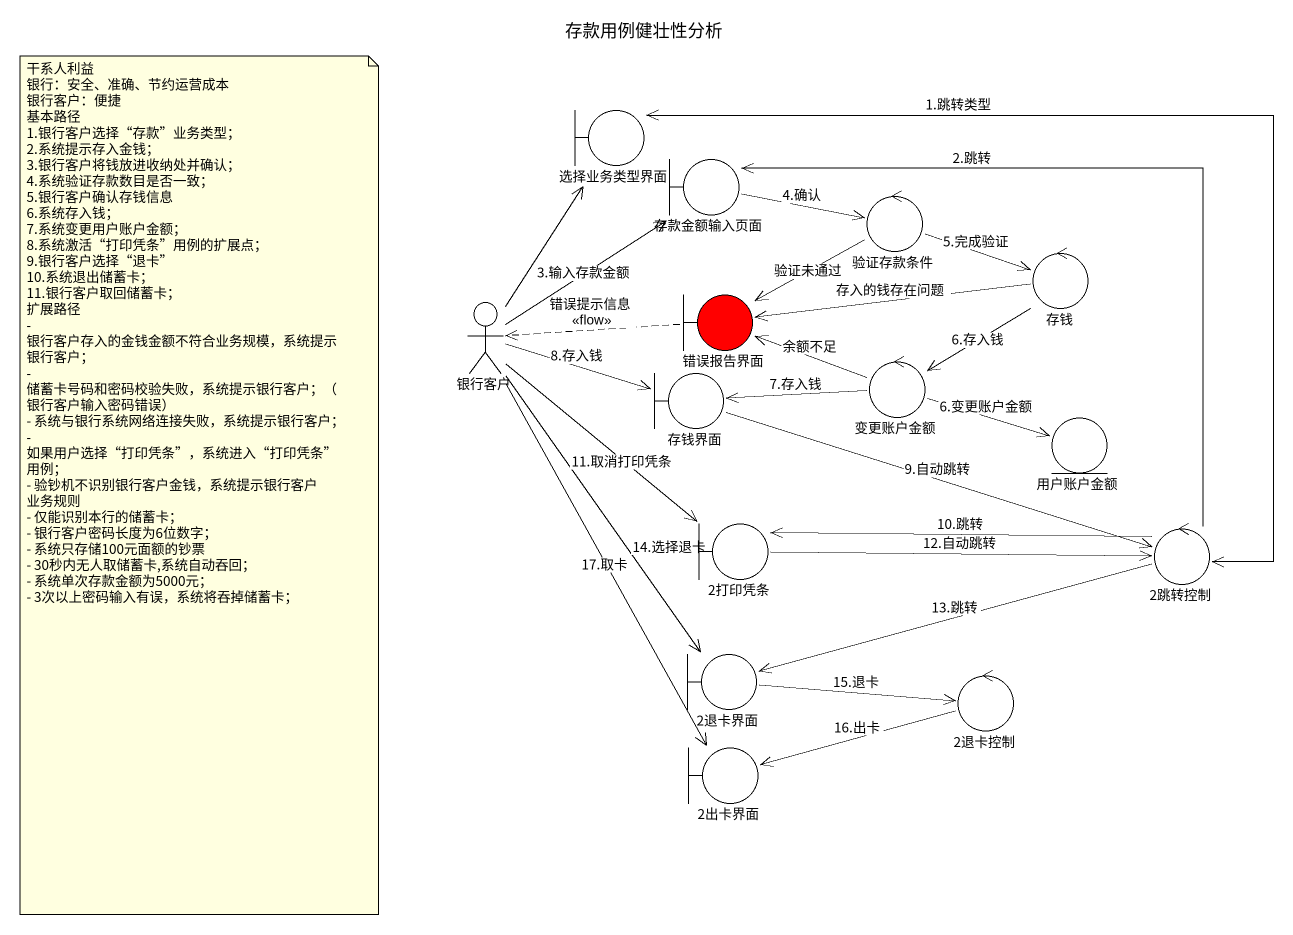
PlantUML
@startuml
title 存款用例健壮性分析
boundary 选择业务类型界面
boundary 存款金额输入页面
control 验证存款条件
actor 银行客户
boundary 错误报告界面 #FF0000
control 存钱
control 变更账户金额
boundary 存钱界面
entity 用户账户金额
boundary "2打印凭条" as b2打印凭条
control "2跳转控制" as c2跳转控制
boundary "2退卡界面" as b2退卡界面
control "2退卡控制" as c2退卡控制
boundary "2出卡界面" as b2出卡界面
选择业务类型界面 <--> c2跳转控制 : 1.跳转类型
存款金额输入页面 -right-> 验证存款条件 : 4.确认
验证存款条件 -left-> 错误报告界面 : 验证未通过
验证存款条件 -right-> 存钱 : 5.完成验证
银行客户 -up-> 选择业务类型界面
银行客户 -up-> 存款金额输入页面 : 3.输入存款金额
银行客户 -right-> 存钱界面 : 8.存入钱
银行客户 --> b2打印凭条 : 11.取消打印凭条
银行客户 --> b2退卡界面 : 14.选择退卡
银行客户 --> b2出卡界面 : 17.取卡
错误报告界面 .left.> 银行客户 : 错误提示信息\n<<flow>>
存钱 -left-> 错误报告界面 : 存入的钱存在问题
存钱 --> 变更账户金额 : 6.存入钱
变更账户金额 -left-> 错误报告界面 : 余额不足
变更账户金额 -left-> 存钱界面 : 7.存入钱
变更账户金额 -right-> 用户账户金额 : 6.变更账户金额
存钱界面 -right-> c2跳转控制 : 9.自动跳转
b2打印凭条 -right-> c2跳转控制 : 12.自动跳转
c2跳转控制 -up-> 存款金额输入页面 : 2.跳转
c2跳转控制 -left-> b2打印凭条 : 10.跳转
c2跳转控制 -left-> b2退卡界面 : 13.跳转
b2退卡界面 -right-> c2退卡控制 : 15.退卡
c2退卡控制 -left-> b2出卡界面 : 16.出卡
note as N1
  干系人利益
  银行：安全、准确、节约运营成本
  银行客户：便捷
  基本路径
  1.银行客户选择“存款”业务类型；
  2.系统提示存入金钱；
  3.银行客户将钱放进收纳处并确认；
  4.系统验证存款数目是否一致；
  5.银行客户确认存钱信息
  6.系统存入钱；
  7.系统变更用户账户金额；
  8.系统激活“打印凭条”用例的扩展点；
  9.银行客户选择“退卡”
  10.系统退出储蓄卡；
  11.银行客户取回储蓄卡；
  扩展路径
  - 银行客户存入的金钱金额不符合业务规模，系统提示银行客户；
  - 储蓄卡号码和密码校验失败，系统提示银行客户；（银行客户输入密码错误）
  - 系统与银行系统网络连接失败，系统提示银行客户；
  - 如果用户选择“打印凭条”，系统进入“打印凭条”用例；
  - 验钞机不识别银行客户金钱，系统提示银行客户
  业务规则
  - 仅能识别本行的储蓄卡；
  - 银行客户密码长度为6位数字；
  - 系统只存储100元面额的钞票
  - 30秒内无人取储蓄卡,系统自动吞回；
  - 系统单次存款金额为5000元；
  - 3次以上密码输入有误，系统将吞掉储蓄卡；
end note
@enduml
